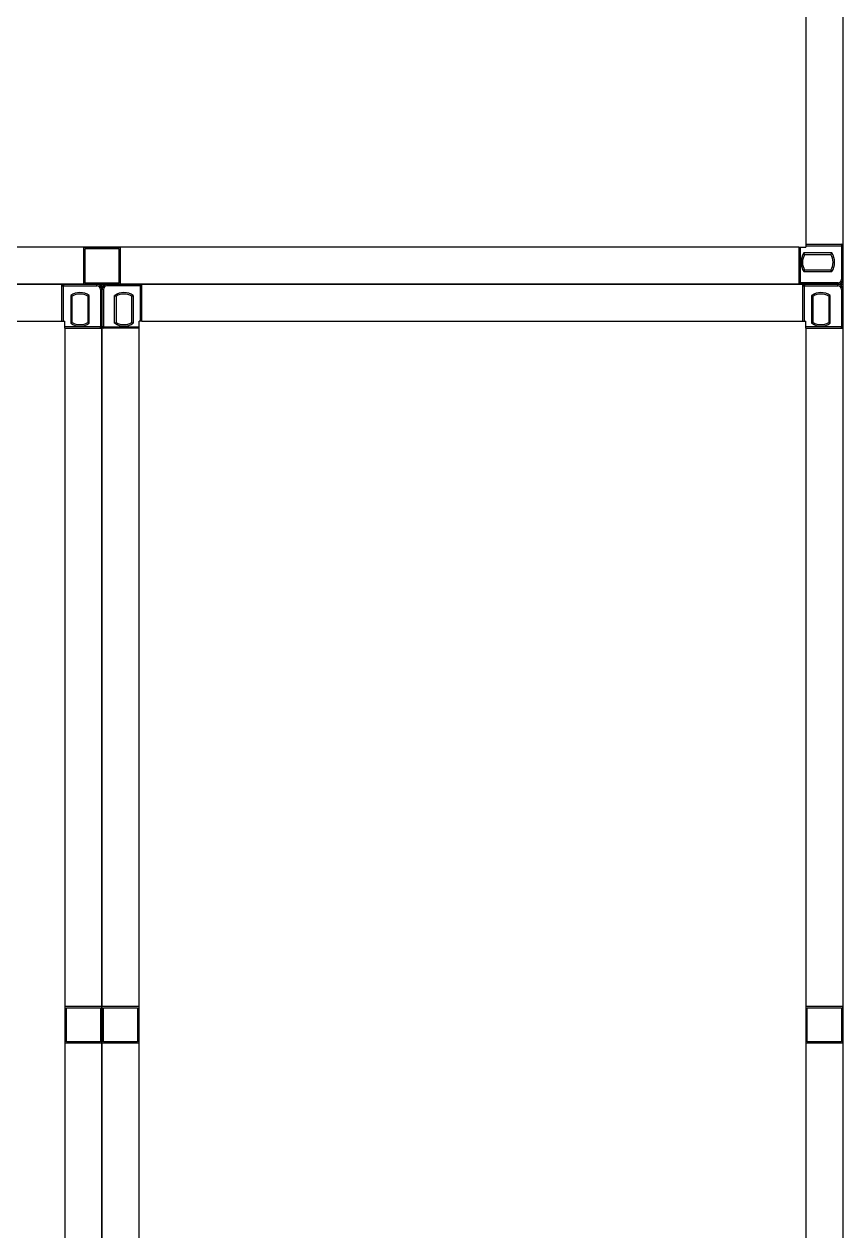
# Model space of a CAD drawing. Header units: millimetres. Extents: x 2448621 to 2484291, y -423869 to -398639.
# Drawn here: x 2482419.6 to 2482519.1, y -401520.4 to -401373.7 of the extents above; entities that cross this region are included whole.
import ezdxf

# ---------------------------------------------------------------- set-up
doc = ezdxf.new("R2010")
doc.units = ezdxf.units.MM
doc.header["$LTSCALE"] = 30

# ---------------------------------------------------------------- blocks, each defined once
blk = doc.blocks.new('KEY PLAN_NEW')
at = {"color": 253}
for p, q in [((-686.862, -1435.184), (-686.862, -1488.704)), ((-687.422, -1488.944), (-980.302, -1488.944)), ((-745.362, -1488.944), (-745.362, -1491.944)), ((-745.362, -1488.944), (-742.362, -1488.944)), ((-742.482, -1489.064), (-745.242, -1489.064)), ((-742.482, -1489.064), (-745.242, -1489.064)), ((-745.242, -1489.064), (-745.242, -1491.824)), ((-742.482, -1491.824), (-742.482, -1489.064)), ((-742.362, -1491.944), (-742.362, -1488.944)), ((-687.422, -1488.944), (-686.862, -1488.944)), ((-686.862, -1488.704), (-686.862, -1488.944)), ((-742.362, -1491.944), (-745.362, -1491.944)), ((-745.242, -1491.824), (-742.482, -1491.824)), ((-800.622, -1494.944), (-747.102, -1494.944)), ((-747.102, -1494.944), (-746.862, -1494.944)), ((-746.862, -1495.504), (-746.862, -1494.944)), ((-740.622, -1494.944), (-740.862, -1494.944)), ((-740.862, -1495.504), (-740.862, -1494.944)), ((-740.622, -1494.944), (-687.102, -1494.944)), ((-687.102, -1494.944), (-686.862, -1494.944)), ((-686.862, -1495.504), (-686.862, -1494.944)), ((-746.862, -1495.504), (-746.862, -1788.384)), ((-740.862, -1788.384), (-740.862, -1495.504)), ((-686.862, -1495.504), (-686.862, -1788.384)), ((-746.862, -1550.444), (-746.862, -1553.444)), ((-746.862, -1550.444), (-743.862, -1550.444)), ((-746.742, -1553.324), (-746.742, -1550.564)), ((-746.742, -1550.564), (-743.982, -1550.564)), ((-743.982, -1550.564), (-743.982, -1553.324)), ((-743.982, -1550.564), (-743.982, -1553.324)), ((-743.862, -1553.444), (-743.862, -1550.444)), ((-743.862, -1550.444), (-743.862, -1553.444)), ((-743.862, -1550.444), (-740.862, -1550.444)), ((-743.742, -1553.324), (-743.742, -1550.564)), ((-743.742, -1550.564), (-740.982, -1550.564)), ((-740.982, -1550.564), (-740.982, -1553.324)), ((-740.982, -1550.564), (-740.982, -1553.324)), ((-740.862, -1553.444), (-740.862, -1550.444)), ((-686.862, -1550.444), (-686.862, -1553.444)), ((-686.862, -1550.444), (-683.862, -1550.444)), ((-686.742, -1553.324), (-686.742, -1550.564)), ((-686.742, -1550.564), (-683.982, -1550.564)), ((-683.982, -1550.564), (-683.982, -1553.324)), ((-683.982, -1550.564), (-683.982, -1553.324)), ((-683.862, -1553.444), (-683.862, -1550.444)), ((-743.862, -1553.444), (-746.862, -1553.444)), ((-743.982, -1553.324), (-746.742, -1553.324)), ((-740.862, -1553.444), (-743.862, -1553.444)), ((-740.982, -1553.324), (-743.742, -1553.324)), ((-683.862, -1553.444), (-686.862, -1553.444)), ((-683.982, -1553.324), (-686.742, -1553.324))]:
    blk.add_line(p, q, dxfattribs=at)
at = {"color": 253, "linetype": 'Continuous'}
for p, q in [((-687.422, -1488.944), (-687.422, -1491.944)), ((-687.302, -1491.824), (-687.302, -1488.944)), ((-686.862, -1488.704), (-683.862, -1488.704)), ((-686.862, -1488.824), (-683.982, -1488.824)), ((-683.982, -1488.704), (-683.982, -1488.824)), ((-683.862, -1488.824), (-683.982, -1488.824)), ((-683.982, -1488.824), (-683.982, -1491.534)), ((-684.761, -1489.409), (-687.023, -1489.409)), ((-686.957, -1489.529), (-684.827, -1489.529)), ((-687.023, -1490.919), (-684.761, -1490.919)), ((-684.827, -1490.799), (-686.957, -1490.799)), ((-747.102, -1494.944), (-747.102, -1491.944)), ((-747.102, -1492.064), (-746.982, -1492.064)), ((-746.982, -1491.944), (-746.982, -1492.064)), ((-746.982, -1494.944), (-746.982, -1492.064)), ((-746.982, -1492.064), (-744.272, -1492.064)), ((-744.272, -1492.064), (-744.272, -1491.944)), ((-743.982, -1492.064), (-743.982, -1492.064)), ((-743.982, -1492.064), (-743.982, -1492.064)), ((-743.742, -1492.064), (-743.742, -1492.064)), ((-743.742, -1492.064), (-743.742, -1492.064)), ((-743.452, -1492.064), (-743.452, -1491.944)), ((-740.742, -1492.064), (-743.452, -1492.064)), ((-740.742, -1491.944), (-740.742, -1492.064)), ((-740.622, -1492.064), (-740.742, -1492.064)), ((-740.742, -1494.944), (-740.742, -1492.064)), ((-740.622, -1494.944), (-740.622, -1491.944)), ((-687.422, -1491.824), (-687.302, -1491.824)), ((-687.302, -1491.824), (-687.302, -1491.944)), ((-684.272, -1491.824), (-687.302, -1491.824)), ((-687.102, -1494.944), (-687.102, -1491.944)), ((-687.102, -1492.064), (-686.982, -1492.064)), ((-686.982, -1491.944), (-686.982, -1492.064)), ((-686.982, -1494.944), (-686.982, -1492.064)), ((-686.982, -1492.064), (-684.272, -1492.064)), ((-684.272, -1491.824), (-684.272, -1491.944)), ((-684.272, -1492.064), (-684.272, -1491.944)), ((-683.982, -1491.534), (-683.862, -1491.534)), ((-683.982, -1491.823), (-683.982, -1491.824)), ((-683.982, -1491.824), (-683.982, -1491.824)), ((-683.982, -1492.064), (-683.982, -1492.064)), ((-683.982, -1492.064), (-683.982, -1492.064)), ((-746.397, -1492.842), (-746.397, -1495.105)), ((-746.277, -1495.039), (-746.277, -1492.909)), ((-745.007, -1492.909), (-745.007, -1495.039)), ((-744.887, -1495.105), (-744.887, -1492.842)), ((-743.982, -1492.354), (-743.862, -1492.354)), ((-743.982, -1492.354), (-743.982, -1495.384)), ((-743.742, -1492.354), (-743.862, -1492.354)), ((-743.742, -1492.354), (-743.742, -1495.384)), ((-742.837, -1495.105), (-742.837, -1492.842)), ((-742.717, -1492.909), (-742.717, -1495.039)), ((-741.447, -1495.039), (-741.447, -1492.909)), ((-741.327, -1492.842), (-741.327, -1495.105)), ((-686.397, -1492.842), (-686.397, -1495.105)), ((-686.277, -1495.039), (-686.277, -1492.909)), ((-685.007, -1492.909), (-685.007, -1495.039)), ((-684.887, -1495.105), (-684.887, -1492.842)), ((-683.982, -1492.354), (-683.862, -1492.354)), ((-683.982, -1492.354), (-683.982, -1495.384)), ((-743.982, -1495.384), (-746.862, -1495.384)), ((-746.862, -1495.504), (-743.862, -1495.504)), ((-743.982, -1495.504), (-743.982, -1495.384)), ((-743.982, -1495.384), (-743.862, -1495.384)), ((-743.742, -1495.384), (-743.862, -1495.384)), ((-740.862, -1495.504), (-743.862, -1495.504)), ((-743.742, -1495.504), (-743.742, -1495.384)), ((-743.742, -1495.384), (-740.862, -1495.384)), ((-683.982, -1495.384), (-686.862, -1495.384)), ((-686.862, -1495.504), (-683.862, -1495.504)), ((-683.982, -1495.504), (-683.982, -1495.384)), ((-683.982, -1495.384), (-683.862, -1495.384))]:
    blk.add_line(p, q, dxfattribs=at)
at = {"color": 253}
for points in [[(-983.862, -1491.944), (-983.862, -1431.944), (-683.862, -1431.944), (-683.862, -1491.944)], [(-803.862, -1491.944), (-743.862, -1491.944), (-743.862, -1791.944), (-803.862, -1791.944)], [(-743.862, -1491.944), (-683.862, -1491.944), (-683.862, -1791.944), (-743.862, -1791.944)]]:
    blk.add_lwpolyline(points, close=True, dxfattribs=at)
at = {"color": 253, "linetype": 'Continuous'}
for centre, radius, start, end in [((-683.982, -1488.824), 0.12, 0, 90), ((-685.892, -1490.164), 1.36, 146.27916, 213.72084), ((-685.892, -1490.164), 1.24, 149.1964, 210.8036), ((-685.892, -1490.164), 1.24, 329.1964, 30.8036), ((-685.892, -1490.164), 1.36, 326.27916, 33.72084), ((-746.982, -1492.064), 0.12, 90, 180), ((-744.272, -1492.354), 0.41, 0, 90), ((-744.272, -1492.354), 0.29, 0, 90), ((-743.452, -1492.354), 0.41, 90, 180), ((-743.452, -1492.354), 0.29, 90, 180), ((-740.742, -1492.064), 0.12, 0, 90), ((-687.302, -1491.824), 0.12, 180, 270), ((-686.982, -1492.064), 0.12, 90, 180), ((-684.272, -1491.534), 0.41, 270, 0), ((-684.272, -1491.534), 0.29, 270, 0), ((-684.272, -1492.354), 0.41, 0, 90), ((-684.272, -1492.354), 0.29, 0, 90), ((-745.642, -1493.974), 1.36, 56.27916, 123.72084), ((-745.642, -1493.974), 1.24, 59.1964, 120.8036), ((-742.082, -1493.974), 1.36, 56.27916, 123.72084), ((-742.082, -1493.974), 1.24, 59.1964, 120.8036), ((-685.642, -1493.974), 1.36, 56.27916, 123.72084), ((-685.642, -1493.974), 1.24, 59.1964, 120.8036), ((-745.642, -1493.974), 1.36, 236.27916, 303.72084), ((-745.642, -1493.974), 1.24, 239.1964, 300.8036), ((-742.082, -1493.974), 1.36, 236.27916, 303.72084), ((-742.082, -1493.974), 1.24, 239.1964, 300.8036), ((-685.642, -1493.974), 1.36, 236.27916, 303.72084), ((-685.642, -1493.974), 1.24, 239.1964, 300.8036), ((-743.982, -1495.384), 0.12, 270, 0), ((-743.742, -1495.384), 0.12, 180, 270), ((-683.982, -1495.384), 0.12, 270, 0)]:
    blk.add_arc(centre, radius, start, end, dxfattribs=at)
for points, knots in [([(-686.957, -1489.529), (-686.957, -1489.528, 46), (-686.957, -1489.527, 46), (-686.958, -1489.527, 46), (-686.959, -1489.526, 46), (-686.959, -1489.525, 46), (-686.959, -1489.524, 46), (-686.959, -1489.524, 46), (-686.96, -1489.523, 46), (-686.96, -1489.523, 46), (-686.961, -1489.521, 46), (-686.962, -1489.52, 46), (-686.964, -1489.517, 46), (-686.965, -1489.515, 46), (-686.966, -1489.512, 46), (-686.967, -1489.511, 46), (-686.968, -1489.509, 46), (-686.968, -1489.509, 46), (-686.969, -1489.507, 46), (-686.969, -1489.507, 46), (-686.971, -1489.504, 46), (-686.972, -1489.501, 46), (-686.975, -1489.496, 46), (-686.977, -1489.494, 46), (-686.979, -1489.489, 46), (-686.98, -1489.488, 46), (-686.981, -1489.486, 46), (-686.981, -1489.485, 46), (-686.982, -1489.483, 46), (-686.983, -1489.483, 46), (-686.985, -1489.479, 46), (-686.987, -1489.476, 46), (-686.99, -1489.469, 46), (-686.992, -1489.466, 46), (-686.996, -1489.459, 46), (-686.997, -1489.456, 46), (-687, -1489.451, 46), (-687, -1489.45, 46), (-687.001, -1489.449, 46), (-687.002, -1489.448, 46), (-687.003, -1489.445, 46), (-687.004, -1489.443, 46), (-687.007, -1489.438, 46), (-687.009, -1489.434, 46), (-687.013, -1489.427, 46), (-687.015, -1489.423, 46), (-687.018, -1489.418, 46), (-687.019, -1489.416, 46), (-687.02, -1489.413, 46), (-687.021, -1489.412, 46), (-687.022, -1489.41, 46), (-687.022, -1489.41, 46), (-687.023, -1489.409, 46), (-687.023, -1489.409, 46)], [0, 0, 0, 0, 0.06206, 0.12459, 0.12459, 0.155854, 0.155854, 0.171487, 0.171487, 0.187119, 0.187119, 0.249648, 0.249648, 0.312178, 0.312178, 0.343442, 0.343442, 0.359075, 0.359075, 0.374707, 0.374707, 0.437236, 0.437236, 0.499766, 0.499766, 0.53103, 0.53103, 0.546663, 0.546663, 0.562295, 0.562295, 0.624824, 0.624824, 0.687353, 0.687353, 0.749883, 0.749883, 0.765515, 0.765515, 0.781147, 0.781147, 0.812412, 0.812412, 0.874941, 0.874941, 0.937471, 0.937471, 0.968735, 0.968735, 0.984368, 0.992184, 0.992184, 1, 1, 1, 1]), ([(-684.827, -1489.529), (-684.827, -1489.528, 46), (-684.826, -1489.527, 46), (-684.826, -1489.527, 46), (-684.825, -1489.526, 46), (-684.825, -1489.525, 46), (-684.824, -1489.524, 46), (-684.824, -1489.524, 46), (-684.824, -1489.523, 46), (-684.824, -1489.523, 46), (-684.823, -1489.521, 46), (-684.822, -1489.52, 46), (-684.82, -1489.517, 46), (-684.819, -1489.515, 46), (-684.817, -1489.512, 46), (-684.817, -1489.511, 46), (-684.816, -1489.509, 46), (-684.815, -1489.509, 46), (-684.815, -1489.507, 46), (-684.814, -1489.507, 46), (-684.813, -1489.504, 46), (-684.811, -1489.501, 46), (-684.808, -1489.496, 46), (-684.807, -1489.494, 46), (-684.805, -1489.489, 46), (-684.804, -1489.488, 46), (-684.803, -1489.486, 46), (-684.802, -1489.485, 46), (-684.801, -1489.483, 46), (-684.801, -1489.483, 46), (-684.799, -1489.479, 46), (-684.797, -1489.476, 46), (-684.793, -1489.469, 46), (-684.792, -1489.466, 46), (-684.788, -1489.459, 46), (-684.786, -1489.456, 46), (-684.784, -1489.451, 46), (-684.783, -1489.45, 46), (-684.782, -1489.449, 46), (-684.782, -1489.448, 46), (-684.78, -1489.445, 46), (-684.779, -1489.443, 46), (-684.776, -1489.438, 46), (-684.774, -1489.434, 46), (-684.771, -1489.427, 46), (-684.769, -1489.423, 46), (-684.766, -1489.418, 46), (-684.765, -1489.416, 46), (-684.763, -1489.413, 46), (-684.762, -1489.412, 46), (-684.762, -1489.41, 46), (-684.761, -1489.41, 46), (-684.761, -1489.409, 46), (-684.761, -1489.409, 46)], [0, 0, 0, 0, 0.06206, 0.12459, 0.12459, 0.155854, 0.155854, 0.171487, 0.171487, 0.187119, 0.187119, 0.249648, 0.249648, 0.312178, 0.312178, 0.343442, 0.343442, 0.359075, 0.359075, 0.374707, 0.374707, 0.437236, 0.437236, 0.499766, 0.499766, 0.53103, 0.53103, 0.546663, 0.546663, 0.562295, 0.562295, 0.624824, 0.624824, 0.687353, 0.687353, 0.749883, 0.749883, 0.765515, 0.765515, 0.781147, 0.781147, 0.812412, 0.812412, 0.874941, 0.874941, 0.937471, 0.937471, 0.968735, 0.968735, 0.984368, 0.992184, 0.992184, 1, 1, 1, 1]), ([(-687.023, -1490.919), (-687.023, -1490.918, 46), (-687.022, -1490.918, 46), (-687.022, -1490.917, 46), (-687.021, -1490.915, 46), (-687.02, -1490.914, 46), (-687.019, -1490.911, 46), (-687.018, -1490.909, 46), (-687.015, -1490.904, 46), (-687.013, -1490.9, 46), (-687.009, -1490.893, 46), (-687.007, -1490.889, 46), (-687.004, -1490.884, 46), (-687.003, -1490.882, 46), (-687.002, -1490.879, 46), (-687.001, -1490.879, 46), (-687, -1490.877, 46), (-687, -1490.876, 46), (-686.997, -1490.871, 46), (-686.996, -1490.868, 46), (-686.992, -1490.861, 46), (-686.99, -1490.858, 46), (-686.987, -1490.852, 46), (-686.985, -1490.848, 46), (-686.983, -1490.845, 46), (-686.982, -1490.844, 46), (-686.981, -1490.842, 46), (-686.981, -1490.842, 46), (-686.98, -1490.839, 46), (-686.979, -1490.838, 46), (-686.977, -1490.834, 46), (-686.975, -1490.831, 46), (-686.972, -1490.826, 46), (-686.971, -1490.823, 46), (-686.969, -1490.82, 46), (-686.969, -1490.82, 46), (-686.968, -1490.819, 46), (-686.968, -1490.818, 46), (-686.967, -1490.816, 46), (-686.966, -1490.815, 46), (-686.965, -1490.812, 46), (-686.964, -1490.811, 46), (-686.962, -1490.807, 46), (-686.961, -1490.806, 46), (-686.96, -1490.804, 46), (-686.96, -1490.804, 46), (-686.959, -1490.803, 46), (-686.959, -1490.803, 46), (-686.959, -1490.802, 46), (-686.959, -1490.802, 46), (-686.958, -1490.8, 46), (-686.957, -1490.8, 46), (-686.957, -1490.799, 46), (-686.957, -1490.799, 46)], [0, 0, 0, 0, 0.00782, 0.00782, 0.015639, 0.031279, 0.031279, 0.062557, 0.062557, 0.125114, 0.125114, 0.187671, 0.187671, 0.21895, 0.21895, 0.234589, 0.234589, 0.250228, 0.250228, 0.312785, 0.312785, 0.375342, 0.375342, 0.437899, 0.437899, 0.453538, 0.453538, 0.469178, 0.469178, 0.500456, 0.500456, 0.563013, 0.563013, 0.62557, 0.62557, 0.641209, 0.641209, 0.656849, 0.656849, 0.688127, 0.688127, 0.750684, 0.750684, 0.813241, 0.813241, 0.828881, 0.828881, 0.84452, 0.84452, 0.875798, 0.875798, 0.938355, 1, 1, 1, 1]), ([(-684.761, -1490.919), (-684.761, -1490.918, 46), (-684.761, -1490.918, 46), (-684.762, -1490.917, 46), (-684.762, -1490.915, 46), (-684.763, -1490.914, 46), (-684.765, -1490.911, 46), (-684.766, -1490.909, 46), (-684.769, -1490.904, 46), (-684.771, -1490.9, 46), (-684.774, -1490.893, 46), (-684.776, -1490.889, 46), (-684.779, -1490.884, 46), (-684.78, -1490.882, 46), (-684.782, -1490.879, 46), (-684.782, -1490.879, 46), (-684.783, -1490.877, 46), (-684.784, -1490.876, 46), (-684.786, -1490.871, 46), (-684.788, -1490.868, 46), (-684.792, -1490.861, 46), (-684.793, -1490.858, 46), (-684.797, -1490.852, 46), (-684.799, -1490.848, 46), (-684.801, -1490.845, 46), (-684.801, -1490.844, 46), (-684.802, -1490.842, 46), (-684.803, -1490.842, 46), (-684.804, -1490.839, 46), (-684.805, -1490.838, 46), (-684.807, -1490.834, 46), (-684.808, -1490.831, 46), (-684.811, -1490.826, 46), (-684.813, -1490.823, 46), (-684.814, -1490.82, 46), (-684.815, -1490.82, 46), (-684.815, -1490.819, 46), (-684.816, -1490.818, 46), (-684.817, -1490.816, 46), (-684.817, -1490.815, 46), (-684.819, -1490.812, 46), (-684.82, -1490.811, 46), (-684.822, -1490.807, 46), (-684.823, -1490.806, 46), (-684.824, -1490.804, 46), (-684.824, -1490.804, 46), (-684.824, -1490.803, 46), (-684.824, -1490.803, 46), (-684.825, -1490.802, 46), (-684.825, -1490.802, 46), (-684.826, -1490.8, 46), (-684.826, -1490.8, 46), (-684.827, -1490.799, 46), (-684.827, -1490.799, 46)], [0, 0, 0, 0, 0.00782, 0.00782, 0.015639, 0.031279, 0.031279, 0.062557, 0.062557, 0.125114, 0.125114, 0.187671, 0.187671, 0.21895, 0.21895, 0.234589, 0.234589, 0.250228, 0.250228, 0.312785, 0.312785, 0.375342, 0.375342, 0.437899, 0.437899, 0.453538, 0.453538, 0.469178, 0.469178, 0.500456, 0.500456, 0.563013, 0.563013, 0.62557, 0.62557, 0.641209, 0.641209, 0.656849, 0.656849, 0.688127, 0.688127, 0.750684, 0.750684, 0.813241, 0.813241, 0.828881, 0.828881, 0.84452, 0.84452, 0.875798, 0.875798, 0.938355, 1, 1, 1, 1]), ([(-746.277, -1492.909), (-746.277, -1492.908, 46), (-746.278, -1492.908, 46), (-746.279, -1492.908, 46), (-746.28, -1492.907, 46), (-746.28, -1492.907, 46), (-746.281, -1492.906, 46), (-746.281, -1492.906, 46), (-746.282, -1492.906, 46), (-746.282, -1492.905, 46), (-746.284, -1492.904, 46), (-746.285, -1492.904, 46), (-746.289, -1492.902, 46), (-746.291, -1492.901, 46), (-746.294, -1492.899, 46), (-746.295, -1492.898, 46), (-746.296, -1492.898, 46), (-746.297, -1492.897, 46), (-746.298, -1492.897, 46), (-746.299, -1492.896, 46), (-746.301, -1492.895, 46), (-746.304, -1492.893, 46), (-746.309, -1492.89, 46), (-746.312, -1492.889, 46), (-746.316, -1492.886, 46), (-746.318, -1492.886, 46), (-746.32, -1492.884, 46), (-746.32, -1492.884, 46), (-746.322, -1492.883, 46), (-746.323, -1492.883, 46), (-746.327, -1492.881, 46), (-746.33, -1492.879, 46), (-746.336, -1492.875, 46), (-746.339, -1492.873, 46), (-746.346, -1492.87, 46), (-746.35, -1492.868, 46), (-746.354, -1492.866, 46), (-746.355, -1492.865, 46), (-746.357, -1492.864, 46), (-746.358, -1492.864, 46), (-746.36, -1492.862, 46), (-746.362, -1492.861, 46), (-746.367, -1492.858, 46), (-746.371, -1492.856, 46), (-746.378, -1492.852, 46), (-746.382, -1492.85, 46), (-746.387, -1492.847, 46), (-746.389, -1492.846, 46), (-746.392, -1492.845, 46), (-746.394, -1492.844, 46), (-746.395, -1492.843, 46), (-746.396, -1492.843, 46), (-746.396, -1492.843, 46), (-746.397, -1492.842, 46)], [0, 0, 0, 0, 0.06206, 0.12459, 0.12459, 0.155854, 0.155854, 0.171487, 0.171487, 0.187119, 0.187119, 0.249648, 0.249648, 0.312178, 0.312178, 0.343442, 0.343442, 0.359075, 0.359075, 0.374707, 0.374707, 0.437236, 0.437236, 0.499766, 0.499766, 0.53103, 0.53103, 0.546663, 0.546663, 0.562295, 0.562295, 0.624824, 0.624824, 0.687353, 0.687353, 0.749883, 0.749883, 0.765515, 0.765515, 0.781147, 0.781147, 0.812412, 0.812412, 0.874941, 0.874941, 0.937471, 0.937471, 0.968735, 0.968735, 0.984368, 0.992184, 0.992184, 1, 1, 1, 1]), ([(-744.887, -1492.842), (-744.887, -1492.843, 46), (-744.888, -1492.843, 46), (-744.889, -1492.843, 46), (-744.89, -1492.844, 46), (-744.891, -1492.845, 46), (-744.894, -1492.846, 46), (-744.896, -1492.847, 46), (-744.902, -1492.85, 46), (-744.905, -1492.852, 46), (-744.913, -1492.856, 46), (-744.916, -1492.858, 46), (-744.922, -1492.861, 46), (-744.923, -1492.862, 46), (-744.926, -1492.864, 46), (-744.927, -1492.864, 46), (-744.929, -1492.865, 46), (-744.93, -1492.866, 46), (-744.934, -1492.868, 46), (-744.937, -1492.87, 46), (-744.944, -1492.873, 46), (-744.947, -1492.875, 46), (-744.954, -1492.879, 46), (-744.957, -1492.881, 46), (-744.961, -1492.883, 46), (-744.962, -1492.883, 46), (-744.963, -1492.884, 46), (-744.964, -1492.884, 46), (-744.966, -1492.886, 46), (-744.967, -1492.886, 46), (-744.972, -1492.889, 46), (-744.974, -1492.89, 46), (-744.98, -1492.893, 46), (-744.982, -1492.895, 46), (-744.985, -1492.896, 46), (-744.986, -1492.897, 46), (-744.987, -1492.897, 46), (-744.987, -1492.898, 46), (-744.989, -1492.898, 46), (-744.99, -1492.899, 46), (-744.993, -1492.901, 46), (-744.995, -1492.902, 46), (-744.998, -1492.904, 46), (-745, -1492.904, 46), (-745.001, -1492.905, 46), (-745.002, -1492.906, 46), (-745.002, -1492.906, 46), (-745.002, -1492.906, 46), (-745.003, -1492.907, 46), (-745.004, -1492.907, 46), (-745.005, -1492.908, 46), (-745.006, -1492.908, 46), (-745.007, -1492.908, 46), (-745.007, -1492.909, 46)], [0, 0, 0, 0, 0.00782, 0.00782, 0.015639, 0.031279, 0.031279, 0.062557, 0.062557, 0.125114, 0.125114, 0.187671, 0.187671, 0.21895, 0.21895, 0.234589, 0.234589, 0.250228, 0.250228, 0.312785, 0.312785, 0.375342, 0.375342, 0.437899, 0.437899, 0.453538, 0.453538, 0.469178, 0.469178, 0.500456, 0.500456, 0.563013, 0.563013, 0.62557, 0.62557, 0.641209, 0.641209, 0.656849, 0.656849, 0.688127, 0.688127, 0.750684, 0.750684, 0.813241, 0.813241, 0.828881, 0.828881, 0.84452, 0.84452, 0.875798, 0.875798, 0.938355, 1, 1, 1, 1]), ([(-742.837, -1492.842), (-742.836, -1492.843, 46), (-742.836, -1492.843, 46), (-742.835, -1492.843, 46), (-742.834, -1492.844, 46), (-742.832, -1492.845, 46), (-742.829, -1492.846, 46), (-742.827, -1492.847, 46), (-742.822, -1492.85, 46), (-742.818, -1492.852, 46), (-742.811, -1492.856, 46), (-742.807, -1492.858, 46), (-742.802, -1492.861, 46), (-742.8, -1492.862, 46), (-742.798, -1492.864, 46), (-742.797, -1492.864, 46), (-742.795, -1492.865, 46), (-742.794, -1492.866, 46), (-742.79, -1492.868, 46), (-742.786, -1492.87, 46), (-742.779, -1492.873, 46), (-742.776, -1492.875, 46), (-742.77, -1492.879, 46), (-742.767, -1492.881, 46), (-742.763, -1492.883, 46), (-742.762, -1492.883, 46), (-742.76, -1492.884, 46), (-742.76, -1492.884, 46), (-742.758, -1492.886, 46), (-742.756, -1492.886, 46), (-742.752, -1492.889, 46), (-742.749, -1492.89, 46), (-742.744, -1492.893, 46), (-742.741, -1492.895, 46), (-742.739, -1492.896, 46), (-742.738, -1492.897, 46), (-742.737, -1492.897, 46), (-742.736, -1492.898, 46), (-742.735, -1492.898, 46), (-742.734, -1492.899, 46), (-742.731, -1492.901, 46), (-742.729, -1492.902, 46), (-742.725, -1492.904, 46), (-742.724, -1492.904, 46), (-742.722, -1492.905, 46), (-742.722, -1492.906, 46), (-742.721, -1492.906, 46), (-742.721, -1492.906, 46), (-742.72, -1492.907, 46), (-742.72, -1492.907, 46), (-742.719, -1492.908, 46), (-742.718, -1492.908, 46), (-742.717, -1492.908, 46), (-742.717, -1492.909, 46)], [0, 0, 0, 0, 0.00782, 0.00782, 0.015639, 0.031279, 0.031279, 0.062557, 0.062557, 0.125114, 0.125114, 0.187671, 0.187671, 0.21895, 0.21895, 0.234589, 0.234589, 0.250228, 0.250228, 0.312785, 0.312785, 0.375342, 0.375342, 0.437899, 0.437899, 0.453538, 0.453538, 0.469178, 0.469178, 0.500456, 0.500456, 0.563013, 0.563013, 0.62557, 0.62557, 0.641209, 0.641209, 0.656849, 0.656849, 0.688127, 0.688127, 0.750684, 0.750684, 0.813241, 0.813241, 0.828881, 0.828881, 0.84452, 0.84452, 0.875798, 0.875798, 0.938355, 1, 1, 1, 1]), ([(-741.447, -1492.909), (-741.447, -1492.908, 46), (-741.446, -1492.908, 46), (-741.445, -1492.908, 46), (-741.444, -1492.907, 46), (-741.443, -1492.907, 46), (-741.442, -1492.906, 46), (-741.442, -1492.906, 46), (-741.442, -1492.906, 46), (-741.441, -1492.905, 46), (-741.44, -1492.904, 46), (-741.438, -1492.904, 46), (-741.435, -1492.902, 46), (-741.433, -1492.901, 46), (-741.43, -1492.899, 46), (-741.429, -1492.898, 46), (-741.427, -1492.898, 46), (-741.427, -1492.897, 46), (-741.426, -1492.897, 46), (-741.425, -1492.896, 46), (-741.422, -1492.895, 46), (-741.42, -1492.893, 46), (-741.414, -1492.89, 46), (-741.412, -1492.889, 46), (-741.407, -1492.886, 46), (-741.406, -1492.886, 46), (-741.404, -1492.884, 46), (-741.403, -1492.884, 46), (-741.402, -1492.883, 46), (-741.401, -1492.883, 46), (-741.397, -1492.881, 46), (-741.394, -1492.879, 46), (-741.387, -1492.875, 46), (-741.384, -1492.873, 46), (-741.377, -1492.87, 46), (-741.374, -1492.868, 46), (-741.37, -1492.866, 46), (-741.369, -1492.865, 46), (-741.367, -1492.864, 46), (-741.366, -1492.864, 46), (-741.363, -1492.862, 46), (-741.362, -1492.861, 46), (-741.356, -1492.858, 46), (-741.353, -1492.856, 46), (-741.345, -1492.852, 46), (-741.342, -1492.85, 46), (-741.336, -1492.847, 46), (-741.334, -1492.846, 46), (-741.331, -1492.845, 46), (-741.33, -1492.844, 46), (-741.329, -1492.843, 46), (-741.328, -1492.843, 46), (-741.327, -1492.843, 46), (-741.327, -1492.842, 46)], [0, 0, 0, 0, 0.06206, 0.12459, 0.12459, 0.155854, 0.155854, 0.171487, 0.171487, 0.187119, 0.187119, 0.249648, 0.249648, 0.312178, 0.312178, 0.343442, 0.343442, 0.359075, 0.359075, 0.374707, 0.374707, 0.437236, 0.437236, 0.499766, 0.499766, 0.53103, 0.53103, 0.546663, 0.546663, 0.562295, 0.562295, 0.624824, 0.624824, 0.687353, 0.687353, 0.749883, 0.749883, 0.765515, 0.765515, 0.781147, 0.781147, 0.812412, 0.812412, 0.874941, 0.874941, 0.937471, 0.937471, 0.968735, 0.968735, 0.984368, 0.992184, 0.992184, 1, 1, 1, 1]), ([(-686.277, -1492.909), (-686.277, -1492.908, 46), (-686.278, -1492.908, 46), (-686.279, -1492.908, 46), (-686.28, -1492.907, 46), (-686.28, -1492.907, 46), (-686.281, -1492.906, 46), (-686.281, -1492.906, 46), (-686.282, -1492.906, 46), (-686.282, -1492.905, 46), (-686.284, -1492.904, 46), (-686.285, -1492.904, 46), (-686.289, -1492.902, 46), (-686.291, -1492.901, 46), (-686.294, -1492.899, 46), (-686.295, -1492.898, 46), (-686.296, -1492.898, 46), (-686.297, -1492.897, 46), (-686.298, -1492.897, 46), (-686.299, -1492.896, 46), (-686.301, -1492.895, 46), (-686.304, -1492.893, 46), (-686.309, -1492.89, 46), (-686.312, -1492.889, 46), (-686.316, -1492.886, 46), (-686.318, -1492.886, 46), (-686.32, -1492.884, 46), (-686.32, -1492.884, 46), (-686.322, -1492.883, 46), (-686.323, -1492.883, 46), (-686.327, -1492.881, 46), (-686.33, -1492.879, 46), (-686.336, -1492.875, 46), (-686.339, -1492.873, 46), (-686.346, -1492.87, 46), (-686.35, -1492.868, 46), (-686.354, -1492.866, 46), (-686.355, -1492.865, 46), (-686.357, -1492.864, 46), (-686.358, -1492.864, 46), (-686.36, -1492.862, 46), (-686.362, -1492.861, 46), (-686.367, -1492.858, 46), (-686.371, -1492.856, 46), (-686.378, -1492.852, 46), (-686.382, -1492.85, 46), (-686.387, -1492.847, 46), (-686.389, -1492.846, 46), (-686.392, -1492.845, 46), (-686.394, -1492.844, 46), (-686.395, -1492.843, 46), (-686.396, -1492.843, 46), (-686.396, -1492.843, 46), (-686.397, -1492.842, 46)], [0, 0, 0, 0, 0.06206, 0.12459, 0.12459, 0.155854, 0.155854, 0.171487, 0.171487, 0.187119, 0.187119, 0.249648, 0.249648, 0.312178, 0.312178, 0.343442, 0.343442, 0.359075, 0.359075, 0.374707, 0.374707, 0.437236, 0.437236, 0.499766, 0.499766, 0.53103, 0.53103, 0.546663, 0.546663, 0.562295, 0.562295, 0.624824, 0.624824, 0.687353, 0.687353, 0.749883, 0.749883, 0.765515, 0.765515, 0.781147, 0.781147, 0.812412, 0.812412, 0.874941, 0.874941, 0.937471, 0.937471, 0.968735, 0.968735, 0.984368, 0.992184, 0.992184, 1, 1, 1, 1]), ([(-684.887, -1492.842), (-684.887, -1492.843, 46), (-684.888, -1492.843, 46), (-684.889, -1492.843, 46), (-684.89, -1492.844, 46), (-684.891, -1492.845, 46), (-684.894, -1492.846, 46), (-684.896, -1492.847, 46), (-684.902, -1492.85, 46), (-684.905, -1492.852, 46), (-684.913, -1492.856, 46), (-684.916, -1492.858, 46), (-684.922, -1492.861, 46), (-684.923, -1492.862, 46), (-684.926, -1492.864, 46), (-684.927, -1492.864, 46), (-684.929, -1492.865, 46), (-684.93, -1492.866, 46), (-684.934, -1492.868, 46), (-684.937, -1492.87, 46), (-684.944, -1492.873, 46), (-684.947, -1492.875, 46), (-684.954, -1492.879, 46), (-684.957, -1492.881, 46), (-684.961, -1492.883, 46), (-684.962, -1492.883, 46), (-684.963, -1492.884, 46), (-684.964, -1492.884, 46), (-684.966, -1492.886, 46), (-684.967, -1492.886, 46), (-684.972, -1492.889, 46), (-684.974, -1492.89, 46), (-684.98, -1492.893, 46), (-684.982, -1492.895, 46), (-684.985, -1492.896, 46), (-684.986, -1492.897, 46), (-684.987, -1492.897, 46), (-684.987, -1492.898, 46), (-684.989, -1492.898, 46), (-684.99, -1492.899, 46), (-684.993, -1492.901, 46), (-684.995, -1492.902, 46), (-684.998, -1492.904, 46), (-685, -1492.904, 46), (-685.001, -1492.905, 46), (-685.002, -1492.906, 46), (-685.002, -1492.906, 46), (-685.002, -1492.906, 46), (-685.003, -1492.907, 46), (-685.004, -1492.907, 46), (-685.005, -1492.908, 46), (-685.006, -1492.908, 46), (-685.007, -1492.908, 46), (-685.007, -1492.909, 46)], [0, 0, 0, 0, 0.00782, 0.00782, 0.015639, 0.031279, 0.031279, 0.062557, 0.062557, 0.125114, 0.125114, 0.187671, 0.187671, 0.21895, 0.21895, 0.234589, 0.234589, 0.250228, 0.250228, 0.312785, 0.312785, 0.375342, 0.375342, 0.437899, 0.437899, 0.453538, 0.453538, 0.469178, 0.469178, 0.500456, 0.500456, 0.563013, 0.563013, 0.62557, 0.62557, 0.641209, 0.641209, 0.656849, 0.656849, 0.688127, 0.688127, 0.750684, 0.750684, 0.813241, 0.813241, 0.828881, 0.828881, 0.84452, 0.84452, 0.875798, 0.875798, 0.938355, 1, 1, 1, 1]), ([(-746.277, -1495.039), (-746.277, -1495.039, 46), (-746.278, -1495.039, 46), (-746.279, -1495.04, 46), (-746.28, -1495.04, 46), (-746.28, -1495.041, 46), (-746.281, -1495.041, 46), (-746.281, -1495.041, 46), (-746.282, -1495.042, 46), (-746.282, -1495.042, 46), (-746.284, -1495.043, 46), (-746.285, -1495.044, 46), (-746.289, -1495.045, 46), (-746.291, -1495.046, 46), (-746.294, -1495.048, 46), (-746.295, -1495.049, 46), (-746.296, -1495.05, 46), (-746.297, -1495.05, 46), (-746.298, -1495.051, 46), (-746.299, -1495.051, 46), (-746.301, -1495.053, 46), (-746.304, -1495.054, 46), (-746.309, -1495.057, 46), (-746.312, -1495.058, 46), (-746.316, -1495.061, 46), (-746.318, -1495.062, 46), (-746.32, -1495.063, 46), (-746.32, -1495.063, 46), (-746.322, -1495.064, 46), (-746.323, -1495.064, 46), (-746.327, -1495.067, 46), (-746.33, -1495.068, 46), (-746.336, -1495.072, 46), (-746.339, -1495.074, 46), (-746.346, -1495.077, 46), (-746.35, -1495.079, 46), (-746.354, -1495.082, 46), (-746.355, -1495.082, 46), (-746.357, -1495.083, 46), (-746.358, -1495.084, 46), (-746.36, -1495.085, 46), (-746.362, -1495.086, 46), (-746.367, -1495.089, 46), (-746.371, -1495.091, 46), (-746.378, -1495.095, 46), (-746.382, -1495.097, 46), (-746.387, -1495.1, 46), (-746.389, -1495.101, 46), (-746.392, -1495.102, 46), (-746.394, -1495.103, 46), (-746.395, -1495.104, 46), (-746.396, -1495.104, 46), (-746.396, -1495.105, 46), (-746.397, -1495.105, 46)], [0, 0, 0, 0, 0.06206, 0.12459, 0.12459, 0.155854, 0.155854, 0.171487, 0.171487, 0.187119, 0.187119, 0.249648, 0.249648, 0.312178, 0.312178, 0.343442, 0.343442, 0.359075, 0.359075, 0.374707, 0.374707, 0.437236, 0.437236, 0.499766, 0.499766, 0.53103, 0.53103, 0.546663, 0.546663, 0.562295, 0.562295, 0.624824, 0.624824, 0.687353, 0.687353, 0.749883, 0.749883, 0.765515, 0.765515, 0.781147, 0.781147, 0.812412, 0.812412, 0.874941, 0.874941, 0.937471, 0.937471, 0.968735, 0.968735, 0.984368, 0.992184, 0.992184, 1, 1, 1, 1]), ([(-744.887, -1495.105), (-744.887, -1495.105, 46), (-744.888, -1495.104, 46), (-744.889, -1495.104, 46), (-744.89, -1495.103, 46), (-744.891, -1495.102, 46), (-744.894, -1495.101, 46), (-744.896, -1495.1, 46), (-744.902, -1495.097, 46), (-744.905, -1495.095, 46), (-744.913, -1495.091, 46), (-744.916, -1495.089, 46), (-744.922, -1495.086, 46), (-744.923, -1495.085, 46), (-744.926, -1495.084, 46), (-744.927, -1495.083, 46), (-744.929, -1495.082, 46), (-744.93, -1495.082, 46), (-744.934, -1495.079, 46), (-744.937, -1495.077, 46), (-744.944, -1495.074, 46), (-744.947, -1495.072, 46), (-744.954, -1495.068, 46), (-744.957, -1495.067, 46), (-744.961, -1495.064, 46), (-744.962, -1495.064, 46), (-744.963, -1495.063, 46), (-744.964, -1495.063, 46), (-744.966, -1495.062, 46), (-744.967, -1495.061, 46), (-744.972, -1495.058, 46), (-744.974, -1495.057, 46), (-744.98, -1495.054, 46), (-744.982, -1495.053, 46), (-744.985, -1495.051, 46), (-744.986, -1495.051, 46), (-744.987, -1495.05, 46), (-744.987, -1495.05, 46), (-744.989, -1495.049, 46), (-744.99, -1495.048, 46), (-744.993, -1495.046, 46), (-744.995, -1495.045, 46), (-744.998, -1495.044, 46), (-745, -1495.043, 46), (-745.001, -1495.042, 46), (-745.002, -1495.042, 46), (-745.002, -1495.041, 46), (-745.002, -1495.041, 46), (-745.003, -1495.041, 46), (-745.004, -1495.04, 46), (-745.005, -1495.04, 46), (-745.006, -1495.039, 46), (-745.007, -1495.039, 46), (-745.007, -1495.039, 46)], [0, 0, 0, 0, 0.00782, 0.00782, 0.015639, 0.031279, 0.031279, 0.062557, 0.062557, 0.125114, 0.125114, 0.187671, 0.187671, 0.21895, 0.21895, 0.234589, 0.234589, 0.250228, 0.250228, 0.312785, 0.312785, 0.375342, 0.375342, 0.437899, 0.437899, 0.453538, 0.453538, 0.469178, 0.469178, 0.500456, 0.500456, 0.563013, 0.563013, 0.62557, 0.62557, 0.641209, 0.641209, 0.656849, 0.656849, 0.688127, 0.688127, 0.750684, 0.750684, 0.813241, 0.813241, 0.828881, 0.828881, 0.84452, 0.84452, 0.875798, 0.875798, 0.938355, 1, 1, 1, 1]), ([(-742.837, -1495.105), (-742.836, -1495.105, 46), (-742.836, -1495.104, 46), (-742.835, -1495.104, 46), (-742.834, -1495.103, 46), (-742.832, -1495.102, 46), (-742.829, -1495.101, 46), (-742.827, -1495.1, 46), (-742.822, -1495.097, 46), (-742.818, -1495.095, 46), (-742.811, -1495.091, 46), (-742.807, -1495.089, 46), (-742.802, -1495.086, 46), (-742.8, -1495.085, 46), (-742.798, -1495.084, 46), (-742.797, -1495.083, 46), (-742.795, -1495.082, 46), (-742.794, -1495.082, 46), (-742.79, -1495.079, 46), (-742.786, -1495.077, 46), (-742.779, -1495.074, 46), (-742.776, -1495.072, 46), (-742.77, -1495.068, 46), (-742.767, -1495.067, 46), (-742.763, -1495.064, 46), (-742.762, -1495.064, 46), (-742.76, -1495.063, 46), (-742.76, -1495.063, 46), (-742.758, -1495.062, 46), (-742.756, -1495.061, 46), (-742.752, -1495.058, 46), (-742.749, -1495.057, 46), (-742.744, -1495.054, 46), (-742.741, -1495.053, 46), (-742.739, -1495.051, 46), (-742.738, -1495.051, 46), (-742.737, -1495.05, 46), (-742.736, -1495.05, 46), (-742.735, -1495.049, 46), (-742.734, -1495.048, 46), (-742.731, -1495.046, 46), (-742.729, -1495.045, 46), (-742.725, -1495.044, 46), (-742.724, -1495.043, 46), (-742.722, -1495.042, 46), (-742.722, -1495.042, 46), (-742.721, -1495.041, 46), (-742.721, -1495.041, 46), (-742.72, -1495.041, 46), (-742.72, -1495.04, 46), (-742.719, -1495.04, 46), (-742.718, -1495.039, 46), (-742.717, -1495.039, 46), (-742.717, -1495.039, 46)], [0, 0, 0, 0, 0.00782, 0.00782, 0.015639, 0.031279, 0.031279, 0.062557, 0.062557, 0.125114, 0.125114, 0.187671, 0.187671, 0.21895, 0.21895, 0.234589, 0.234589, 0.250228, 0.250228, 0.312785, 0.312785, 0.375342, 0.375342, 0.437899, 0.437899, 0.453538, 0.453538, 0.469178, 0.469178, 0.500456, 0.500456, 0.563013, 0.563013, 0.62557, 0.62557, 0.641209, 0.641209, 0.656849, 0.656849, 0.688127, 0.688127, 0.750684, 0.750684, 0.813241, 0.813241, 0.828881, 0.828881, 0.84452, 0.84452, 0.875798, 0.875798, 0.938355, 1, 1, 1, 1]), ([(-741.447, -1495.039), (-741.447, -1495.039, 46), (-741.446, -1495.039, 46), (-741.445, -1495.04, 46), (-741.444, -1495.04, 46), (-741.443, -1495.041, 46), (-741.442, -1495.041, 46), (-741.442, -1495.041, 46), (-741.442, -1495.042, 46), (-741.441, -1495.042, 46), (-741.44, -1495.043, 46), (-741.438, -1495.044, 46), (-741.435, -1495.045, 46), (-741.433, -1495.046, 46), (-741.43, -1495.048, 46), (-741.429, -1495.049, 46), (-741.427, -1495.05, 46), (-741.427, -1495.05, 46), (-741.426, -1495.051, 46), (-741.425, -1495.051, 46), (-741.422, -1495.053, 46), (-741.42, -1495.054, 46), (-741.414, -1495.057, 46), (-741.412, -1495.058, 46), (-741.407, -1495.061, 46), (-741.406, -1495.062, 46), (-741.404, -1495.063, 46), (-741.403, -1495.063, 46), (-741.402, -1495.064, 46), (-741.401, -1495.064, 46), (-741.397, -1495.067, 46), (-741.394, -1495.068, 46), (-741.387, -1495.072, 46), (-741.384, -1495.074, 46), (-741.377, -1495.077, 46), (-741.374, -1495.079, 46), (-741.37, -1495.082, 46), (-741.369, -1495.082, 46), (-741.367, -1495.083, 46), (-741.366, -1495.084, 46), (-741.363, -1495.085, 46), (-741.362, -1495.086, 46), (-741.356, -1495.089, 46), (-741.353, -1495.091, 46), (-741.345, -1495.095, 46), (-741.342, -1495.097, 46), (-741.336, -1495.1, 46), (-741.334, -1495.101, 46), (-741.331, -1495.102, 46), (-741.33, -1495.103, 46), (-741.329, -1495.104, 46), (-741.328, -1495.104, 46), (-741.327, -1495.105, 46), (-741.327, -1495.105, 46)], [0, 0, 0, 0, 0.06206, 0.12459, 0.12459, 0.155854, 0.155854, 0.171487, 0.171487, 0.187119, 0.187119, 0.249648, 0.249648, 0.312178, 0.312178, 0.343442, 0.343442, 0.359075, 0.359075, 0.374707, 0.374707, 0.437236, 0.437236, 0.499766, 0.499766, 0.53103, 0.53103, 0.546663, 0.546663, 0.562295, 0.562295, 0.624824, 0.624824, 0.687353, 0.687353, 0.749883, 0.749883, 0.765515, 0.765515, 0.781147, 0.781147, 0.812412, 0.812412, 0.874941, 0.874941, 0.937471, 0.937471, 0.968735, 0.968735, 0.984368, 0.992184, 0.992184, 1, 1, 1, 1]), ([(-686.277, -1495.039), (-686.277, -1495.039, 46), (-686.278, -1495.039, 46), (-686.279, -1495.04, 46), (-686.28, -1495.04, 46), (-686.28, -1495.041, 46), (-686.281, -1495.041, 46), (-686.281, -1495.041, 46), (-686.282, -1495.042, 46), (-686.282, -1495.042, 46), (-686.284, -1495.043, 46), (-686.285, -1495.044, 46), (-686.289, -1495.045, 46), (-686.291, -1495.046, 46), (-686.294, -1495.048, 46), (-686.295, -1495.049, 46), (-686.296, -1495.05, 46), (-686.297, -1495.05, 46), (-686.298, -1495.051, 46), (-686.299, -1495.051, 46), (-686.301, -1495.053, 46), (-686.304, -1495.054, 46), (-686.309, -1495.057, 46), (-686.312, -1495.058, 46), (-686.316, -1495.061, 46), (-686.318, -1495.062, 46), (-686.32, -1495.063, 46), (-686.32, -1495.063, 46), (-686.322, -1495.064, 46), (-686.323, -1495.064, 46), (-686.327, -1495.067, 46), (-686.33, -1495.068, 46), (-686.336, -1495.072, 46), (-686.339, -1495.074, 46), (-686.346, -1495.077, 46), (-686.35, -1495.079, 46), (-686.354, -1495.082, 46), (-686.355, -1495.082, 46), (-686.357, -1495.083, 46), (-686.358, -1495.084, 46), (-686.36, -1495.085, 46), (-686.362, -1495.086, 46), (-686.367, -1495.089, 46), (-686.371, -1495.091, 46), (-686.378, -1495.095, 46), (-686.382, -1495.097, 46), (-686.387, -1495.1, 46), (-686.389, -1495.101, 46), (-686.392, -1495.102, 46), (-686.394, -1495.103, 46), (-686.395, -1495.104, 46), (-686.396, -1495.104, 46), (-686.396, -1495.105, 46), (-686.397, -1495.105, 46)], [0, 0, 0, 0, 0.06206, 0.12459, 0.12459, 0.155854, 0.155854, 0.171487, 0.171487, 0.187119, 0.187119, 0.249648, 0.249648, 0.312178, 0.312178, 0.343442, 0.343442, 0.359075, 0.359075, 0.374707, 0.374707, 0.437236, 0.437236, 0.499766, 0.499766, 0.53103, 0.53103, 0.546663, 0.546663, 0.562295, 0.562295, 0.624824, 0.624824, 0.687353, 0.687353, 0.749883, 0.749883, 0.765515, 0.765515, 0.781147, 0.781147, 0.812412, 0.812412, 0.874941, 0.874941, 0.937471, 0.937471, 0.968735, 0.968735, 0.984368, 0.992184, 0.992184, 1, 1, 1, 1]), ([(-684.887, -1495.105), (-684.887, -1495.105, 46), (-684.888, -1495.104, 46), (-684.889, -1495.104, 46), (-684.89, -1495.103, 46), (-684.891, -1495.102, 46), (-684.894, -1495.101, 46), (-684.896, -1495.1, 46), (-684.902, -1495.097, 46), (-684.905, -1495.095, 46), (-684.913, -1495.091, 46), (-684.916, -1495.089, 46), (-684.922, -1495.086, 46), (-684.923, -1495.085, 46), (-684.926, -1495.084, 46), (-684.927, -1495.083, 46), (-684.929, -1495.082, 46), (-684.93, -1495.082, 46), (-684.934, -1495.079, 46), (-684.937, -1495.077, 46), (-684.944, -1495.074, 46), (-684.947, -1495.072, 46), (-684.954, -1495.068, 46), (-684.957, -1495.067, 46), (-684.961, -1495.064, 46), (-684.962, -1495.064, 46), (-684.963, -1495.063, 46), (-684.964, -1495.063, 46), (-684.966, -1495.062, 46), (-684.967, -1495.061, 46), (-684.972, -1495.058, 46), (-684.974, -1495.057, 46), (-684.98, -1495.054, 46), (-684.982, -1495.053, 46), (-684.985, -1495.051, 46), (-684.986, -1495.051, 46), (-684.987, -1495.05, 46), (-684.987, -1495.05, 46), (-684.989, -1495.049, 46), (-684.99, -1495.048, 46), (-684.993, -1495.046, 46), (-684.995, -1495.045, 46), (-684.998, -1495.044, 46), (-685, -1495.043, 46), (-685.001, -1495.042, 46), (-685.002, -1495.042, 46), (-685.002, -1495.041, 46), (-685.002, -1495.041, 46), (-685.003, -1495.041, 46), (-685.004, -1495.04, 46), (-685.005, -1495.04, 46), (-685.006, -1495.039, 46), (-685.007, -1495.039, 46), (-685.007, -1495.039, 46)], [0, 0, 0, 0, 0.00782, 0.00782, 0.015639, 0.031279, 0.031279, 0.062557, 0.062557, 0.125114, 0.125114, 0.187671, 0.187671, 0.21895, 0.21895, 0.234589, 0.234589, 0.250228, 0.250228, 0.312785, 0.312785, 0.375342, 0.375342, 0.437899, 0.437899, 0.453538, 0.453538, 0.469178, 0.469178, 0.500456, 0.500456, 0.563013, 0.563013, 0.62557, 0.62557, 0.641209, 0.641209, 0.656849, 0.656849, 0.688127, 0.688127, 0.750684, 0.750684, 0.813241, 0.813241, 0.828881, 0.828881, 0.84452, 0.84452, 0.875798, 0.875798, 0.938355, 1, 1, 1, 1])]:
    blk.add_open_spline(points, degree=3, knots=knots, dxfattribs=at)

msp = doc.modelspace()

# ---------------------------------------------------------------- block references
at = {"xscale": 1.5, "yscale": 1.5, "zscale": 1.5}
msp.add_blockref('KEY PLAN_NEW', (2483544.88, -399167.45), dxfattribs=at)

doc.saveas('drawing.dxf')
